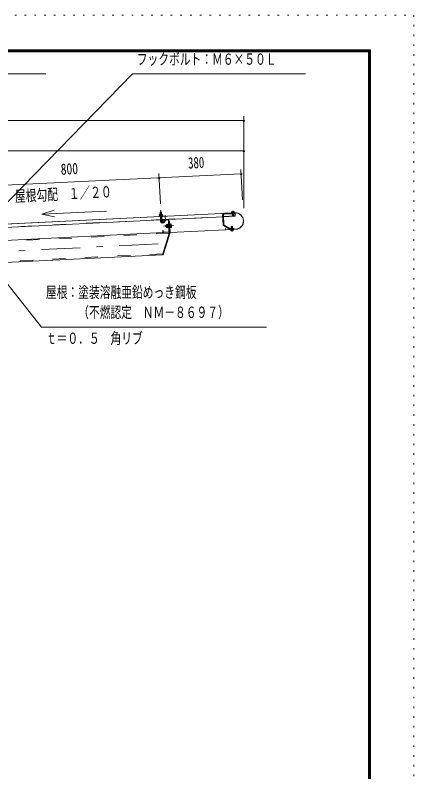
# Model space of a CAD drawing. Units: millimetres, scale not verified. Extents: x -34836 to 34836, y -16800 to 16800.
# Drawn here: x 27460 to 34836, y 2810 to 16800 of the extents above; entities that cross this region are included whole.
import ezdxf
from ezdxf.enums import TextEntityAlignment as Align

# ---------------------------------------------------------------- set-up
doc = ezdxf.new("R2010")
doc.units = ezdxf.units.MM
doc.header["$LTSCALE"] = 60
for name, pattern in [('USER2', [10, 4, -6]), ('USER3', [24, 12, -5, 2, -5]), ('USER4', [3, 0.5, -2.5])]:
    doc.linetypes.add(name, pattern=pattern)
for name, color, linetype, lineweight in [('0-6_2-02BOLD', 7, 'Continuous', 18), ('0-7_2-12HIDDEN', 3, 'USER2', 18), ('0-8_2-22CENTER', 3, 'USER3', 18), ('0-9_2-42THIN', 4, 'Continuous', 18), ('0-A_2-52DIM', 3, 'Continuous', 18), ('0-C_F-F1PAPER', 5, 'Continuous', 18), ('0-D_F-E_J_ADD', 5, 'USER4', 18)]:
    doc.layers.add(name, color=color, linetype=linetype, lineweight=lineweight)
doc.styles.add('ＭＳ ゴシック', font='')
doc.styles.get('ＭＳ ゴシック').set_extended_font_data('MS Gothic')

msp = doc.modelspace()

# ---------------------------------------------------------------- linework, layer by layer
at = {"layer": '0-6_2-02BOLD'}
for p, q in [((31477.56, 13150.4), (31476.89, 13164.37)), ((31500.63, 13151.51), (31499.95, 13165.48)), ((23487.19, 12749.19), (31529.55, 13142.53)), ((26977.81, 12861.85), (30150.01, 13016.99)), ((30144.01, 13119.71), (30145.02, 13099.25)), ((30147.2, 13074.93), (30151.51, 12986.78)), ((30149.31, 13031.83), (30173.27, 13033.01)), ((30170.96, 13100.51), (30169.96, 13120.98)), ((30175.48, 12987.95), (30171.17, 13076.1)), ((30174, 13018.17), (31300.66, 13073.27)), ((30289.37, 13017.4), (30195.09, 13012.78)), ((30296.07, 13011.32), (30306.56, 12797.17)), ((30313.57, 12784.71), (30302.47, 13011.64)), ((31307.96, 12924.15), (31298.94, 13108.42)), ((31311.73, 13109.05), (31320.74, 12924.77)), ((30285.46, 12933.54), (30262.27, 12932.4)), ((30263.01, 12917.41), (30286.19, 12918.54)), ((30287.66, 12888.55), (30264.48, 12887.42)), ((30286.54, 12911.54), (30294.93, 12903.94)), ((30295.31, 12895.95), (30286.93, 12903.55)), ((30296.45, 12872.78), (30288.46, 12872.39)), ((30299.65, 12938.21), (30293.25, 12937.9)), ((30325.23, 12939.46), (30318.83, 12939.15)), ((30345.34, 12921.43), (30326.15, 12920.5)), ((30327.62, 12890.51), (30346.81, 12891.45)), ((31426.84, 12842.64), (31317.66, 12907.96)), ((31324.24, 12918.94), (31433.41, 12853.63)), ((31482.02, 12887.09), (31458.06, 12885.94)), ((30313.56, 12784.71), (27130.17, 12629.01)), ((30185.68, 12371.56), (30313.57, 12784.69)), ((30300.47, 12790.47), (30206.19, 12785.87)), ((31353.98, 12833.18), (30325.23, 12782.84)), ((31539.03, 12842.23), (31358.45, 12833.4)), ((31358.55, 12831.4), (31539.13, 12840.23)), ((31461.86, 12816.06), (31461.19, 12830.03)), ((31484.26, 12831.13), (31484.92, 12817.16)), ((23641.42, 12051.5), (30185.67, 12371.56))]:
    msp.add_line(p, q, dxfattribs=at)
for points in [[(30167.15, 13158.15), (30165.05, 13160.05), (30145.08, 13159.08), (30143.19, 13156.98)], [(30168.88, 13122.94), (30167.15, 13158.15), (30143.19, 13156.98), (30144.89, 13121.77)], [(31507.9, 13167.88), (31468.74, 13166), (31465.35, 13163.82), (31466.02, 13149.86)], [(31507.9, 13167.88), (31511.49, 13166.04), (31512.16, 13152.06)], [(31313.45, 13073.89), (31532.38, 13084.6), (31529.45, 13144.53), (23487.1, 12751.19)], [(30132.04, 13098.61), (30131.05, 13119.08), (30134.42, 13121.25), (30179.37, 13123.46), (30182.94, 13121.62), (30183.95, 13101.15)], [(31318.7, 13130.22), (31521.65, 13140.14), (31522.28, 13127.36), (31319.32, 13117.43)], [(31524.17, 13146.27), (31337.59, 13137.14), (31337.68, 13135.14)], [(31478.32, 13125.21), (31479.79, 13094.45), (31503.76, 13095.6)], [(31479.79, 13094.45), (31483.97, 13090.65), (31499.95, 13091.42), (31503.76, 13095.6), (31502.3, 13126.38)], [(30189.01, 13006.08), (30190.34, 12978.91), (30183.94, 12978.6), (30182.61, 13005.77)], [(30191.65, 12979.65), (30217.86, 12996.53), (30230.87, 12976.37), (30204.65, 12959.47)], [(30252.2, 12917.87), (30246.49, 12911.58), (30247.46, 12891.61), (30253.75, 12885.91)], [(30261.74, 12886.3), (30253.75, 12885.91), (30252.2, 12917.87), (30260.17, 12918.26)], [(30262.27, 12932.4), (30259.73, 12927.45), (30262.19, 12877.1), (30265.21, 12872.42), (30288.39, 12873.56)], [(30288.46, 12872.39), (30285.4, 12934.71), (30293.4, 12935.1)], [(30293.25, 12937.9), (30296.57, 12869.98), (30302.98, 12870.28)], [(30326.47, 12783.07), (30316.59, 12985.08), (30303.8, 12984.46)], [(30325.23, 12939.46), (30328.55, 12871.54), (30322.15, 12871.22)], [(30350.09, 12881.41), (30347.63, 12931.75), (30344.61, 12936.43), (30325.42, 12935.49)], [(30328.35, 12875.51), (30347.54, 12876.45), (30350.09, 12881.41)], [(31459.6, 12853.57), (31458.06, 12885.94), (31461.86, 12890.12), (31477.84, 12890.89), (31482.02, 12887.09), (31483.58, 12854.74)], [(30326.47, 12783.07), (30198.05, 12368.23), (30185.83, 12372.02)], [(30199.48, 12791.94), (30198.15, 12819.1), (30191.75, 12818.79), (30193.08, 12791.62)], [(31354.26, 12837.2), (31353.38, 12855.17), (31351.38, 12855.08), (31352.26, 12837.1)], [(31437.9, 12852.5), (31511.52, 12856.11), (31512.15, 12843.32), (31438.53, 12839.72)], [(31449.65, 12829.47), (31450.33, 12815.5), (31453.91, 12813.65), (31493.07, 12815.54), (31496.46, 12817.72), (31495.79, 12831.68)]]:
    msp.add_lwpolyline(points, dxfattribs=at)
for points in [[(31464.11, 13149.76), (31464.43, 13143.37), (31514.38, 13145.77), (31514.07, 13152.16)], [(30189.95, 13101.45), (30126.03, 13098.31), (30126.34, 13091.92), (30190.26, 13095.06)], [(31447.44, 12835.77), (31497.39, 12838.17), (31497.7, 12831.78), (31447.75, 12829.38)]]:
    msp.add_lwpolyline(points, close=True, dxfattribs=at)
for centre, radius, start, end in [((31471.47, 13156.85), 9.27, 54.21637, 92.7478), ((31489.95, 13132.94), 34.04, 72.91869, 112.57913), ((31506.07, 13158.51), 9.26, 92.7478, 131.29404), ((30130.72, 13084.13), 8, 92.79939, 272.79939), ((30137.99, 13109.92), 11.5, 58.41576, 118.41576), ((30158.99, 13079.41), 42.99, 75.21205, 110.38797), ((30176.91, 13111.82), 11.5, 67.18427, 127.18427), ((30195.4, 13006.4), 12.8, 92.79878, 182.79857), ((30186.66, 13086.86), 8, 272.80022, 92.8002), ((30195.4, 13006.4), 6.4, 92.79878, 182.7908), ((30289.68, 13011.01), 12.8, 2.8027, 92.8027), ((30289.68, 13011.01), 6.4, 2.8027, 92.8027), ((31319.72, 13109.44), 20.8, 92.8, 182.8), ((31319.72, 13109.44), 8, 92.8, 182.8), ((31531.65, 12993.25), 153.2, 272.80002, 92.8), ((31531.65, 12993.25), 151.2, 272.80002, 90.8307), ((30185.96, 12988.47), 34.5, 182.8, 302.8), ((30185.96, 12988.47), 10.5, 182.8, 302.8), ((30271.35, 12925.34), 11.51, 182.80095, 223.52777), ((30302.75, 12904.32), 41.84, 161.77554, 203.82635), ((30273.55, 12880.35), 11.51, 142.07413, 182.80095), ((30336.27, 12928.5), 11.51, 322.07414, 2.80095), ((30307.07, 12904.53), 41.84, 341.77556, 23.82635), ((30338.47, 12883.53), 11.51, 2.80095, 43.52777), ((31327.93, 12925.12), 20, 182.80032, 239.10913), ((31327.93, 12925.12), 7.2, 182.78564, 239.09737), ((30205.87, 12792.25), 12.8, 182.79793, 272.80048), ((30205.87, 12792.25), 6.4, 182.7908, 272.80048), ((30300.16, 12796.86), 6.4, 272.81157, 2.8027), ((30300.16, 12796.86), 12.8, 272.81157, 2.8027), ((31358.25, 12837.39), 6, 182.8, 272.8), ((31358.25, 12837.39), 4, 182.8, 272.8), ((31437.51, 12860.5), 20.8, 239.11208, 272.8), ((31437.51, 12860.5), 8, 239.11549, 272.8), ((31455.75, 12823.02), 9.26, 272.7478, 311.29404), ((31471.86, 12848.6), 34.04, 252.91869, 292.57913), ((31490.33, 12824.68), 9.27, 234.21637, 272.7478)]:
    msp.add_arc(centre, radius, start, end, dxfattribs=at)
at = {"layer": '0-7_2-12HIDDEN'}
for p, q in [((26977.72, 12863.85), (30149.91, 13018.99)), ((30173.9, 13020.17), (31300.57, 13075.27)), ((31313.35, 13075.89), (31532.28, 13086.6)), ((30308.27, 12767.62), (27130.99, 12612.23)), ((30190.96, 12388.64), (23640.59, 12068.27))]:
    msp.add_line(p, q, dxfattribs=at)
at = {"layer": '0-8_2-22CENTER'}
for p, q in [((30153.37, 13194.15), (30163.5, 12987.36)), ((31492.24, 13086.64), (31487.48, 13183.7)), ((30243.22, 12995.12), (30238.01, 13101.39)), ((30198.15, 12969.56), (30237.65, 12995.01)), ((30388.81, 12908.54), (30207.03, 12899.63)), ((31469.58, 12894.9), (31474.33, 12797.84)), ((23631.48, 12254.46), (30323.49, 12581.75))]:
    msp.add_line(p, q, dxfattribs=at)
msp.add_arc((30185.96, 12988.47), 22.5, 182.8, 302.8, dxfattribs=at)
at = {"layer": '0-9_2-42THIN'}
for p, q in [((30146.9, 13121.86), (30145.08, 13159.07)), ((30165.05, 13160.05), (30166.87, 13122.85)), ((30171.26, 13032.91), (30169.16, 13076)), ((30173.65, 13025.55), (30171.27, 13032.91)), ((31481.51, 13125.36), (31483.14, 13091.4)), ((31500.72, 13092.25), (31499.09, 13126.22)), ((30260.38, 12914.27), (30248.39, 12913.67)), ((30249.56, 12889.71), (30261.54, 12890.3)), ((31462.8, 12853.72), (31461.1, 12889.29)), ((31478.67, 12890.13), (31480.38, 12854.58))]:
    msp.add_line(p, q, dxfattribs=at)
msp.add_lwpolyline([(30149.19, 13075.03), (30151.3, 13031.93), (30149.67, 13024.37)], dxfattribs=at)
at = {"layer": '0-A_2-52DIM'}
for p, q in [((29630.11, 15711.89), (26964.43, 12980.24)), ((29630.11, 15711.89), (32830.1, 15711.89)), ((11890.1, 14851.94), (31690.11, 14851.94)), ((31706.11, 14851.94), (31674.11, 14851.94)), ((31690.11, 14931.94), (31690.11, 13234.27)), ((31690.11, 14291.94), (11890.1, 14291.94)), ((31706.11, 14291.94), (31674.11, 14291.94)), ((31642.25, 13867.7), (23731.7, 13480.81)), ((30147.51, 13314.01), (30120.16, 13873.35)), ((31658.25, 13867.7), (31626.25, 13867.7)), ((31665.7, 13388.26), (31638.34, 13947.6)), ((30140.07, 13793.45), (30108.07, 13793.45)), ((27954.39, 13119.48), (29152.95, 13178.1)), ((26488.26, 12874.57), (27950.1, 11031.89)), ((27950.1, 11031.89), (32110.1, 11031.89))]:
    msp.add_line(p, q, dxfattribs=at)
for points in [[(23802.76, 12495.97), (24590.1, 15711.89), (28030.11, 15711.89)], [(28182.9, 13192.85), (27954.39, 13119.48), (28188.96, 13068.77)]]:
    msp.add_lwpolyline(points, dxfattribs=at)
for centre in [(31690.11, 14851.94), (31690.11, 14291.94), (31642.25, 13867.7), (30124.07, 13793.45)]:
    msp.add_arc(centre, 16, 180, 0, dxfattribs=at)
at = {"layer": '0-C_F-F1PAPER'}
for points in [[(34036.13, -16000), (-11883.87, -16000), (-11883.87, 16160), (34036.13, 16160)], [(34032.13, -15996), (-11879.87, -15996), (-11879.87, 16156), (34032.13, 16156)], [(34028.13, -15992), (34028.13, 16152), (-11875.87, 16152), (-11875.87, -15992)], [(34024.13, -15988), (-11871.87, -15988), (-11871.87, 16148), (34024.13, 16148)], [(34020.13, -15984), (34020.13, 16144), (-11867.87, 16144), (-11867.87, -15984)], [(34016.13, -15980), (-11863.87, -15980), (-11863.87, 16140), (34016.13, 16140)], [(34012.13, -15976), (34012.13, 16136), (-11859.87, 16136), (-11859.87, -15976)], [(34008.13, -15972), (-11855.87, -15972), (-11855.87, 16132), (34008.13, 16132)], [(34004.13, -15968), (-11851.87, -15968), (-11851.87, 16128), (34004.13, 16128)], [(34000.13, -15964), (-11847.87, -15964), (-11847.87, 16124), (34000.13, 16124)], [(33996.13, -15960), (33996.13, 16120), (-11843.87, 16120), (-11843.87, -15960)]]:
    msp.add_lwpolyline(points, close=True, dxfattribs=at)
at = {"layer": '0-D_F-E_J_ADD'}
msp.add_lwpolyline([(34836.13, -16800), (-12683.87, -16800), (-12683.87, 16800), (34836.13, 16800)], close=True, dxfattribs=at)

# ---------------------------------------------------------------- texts
at = {"layer": '0-A_2-52DIM', "color": 7, "style": 'ＭＳ ゴシック', "width": 0.7}
for s, p in [('フックボルト：Ｍ６×５０Ｌ', (29710.11, 15820.32)), ('屋根：塗装溶融亜鉛めっき鋼板', (28030.1, 11511.38)), ('\u3000\u3000\u3000（不燃認定\u3000ＮＭ－８６９７）', (28030.11, 11140.32)), ('ｔ＝０．５\u3000角リブ', (28030.1, 10660.31))]:
    msp.add_text(s, height=208.4, dxfattribs=at).set_placement(p, align=Align.BOTTOM_LEFT)
at = {"layer": '0-A_2-52DIM', "color": 7, "style": 'ＭＳ ゴシック'}
for s, width, p in [('380', 0.7, (30668.04, 13900.14)), ('800', 0.75, (28312.06, 13784.92)), ('屋根勾配\u3000１／２０', 0.7, (27465.73, 13284.77))]:
    msp.add_text(s, height=208.4, rotation=2.8, dxfattribs=dict(at, width=width)).set_placement(p, align=Align.BOTTOM_LEFT)

doc.saveas('drawing.dxf')
